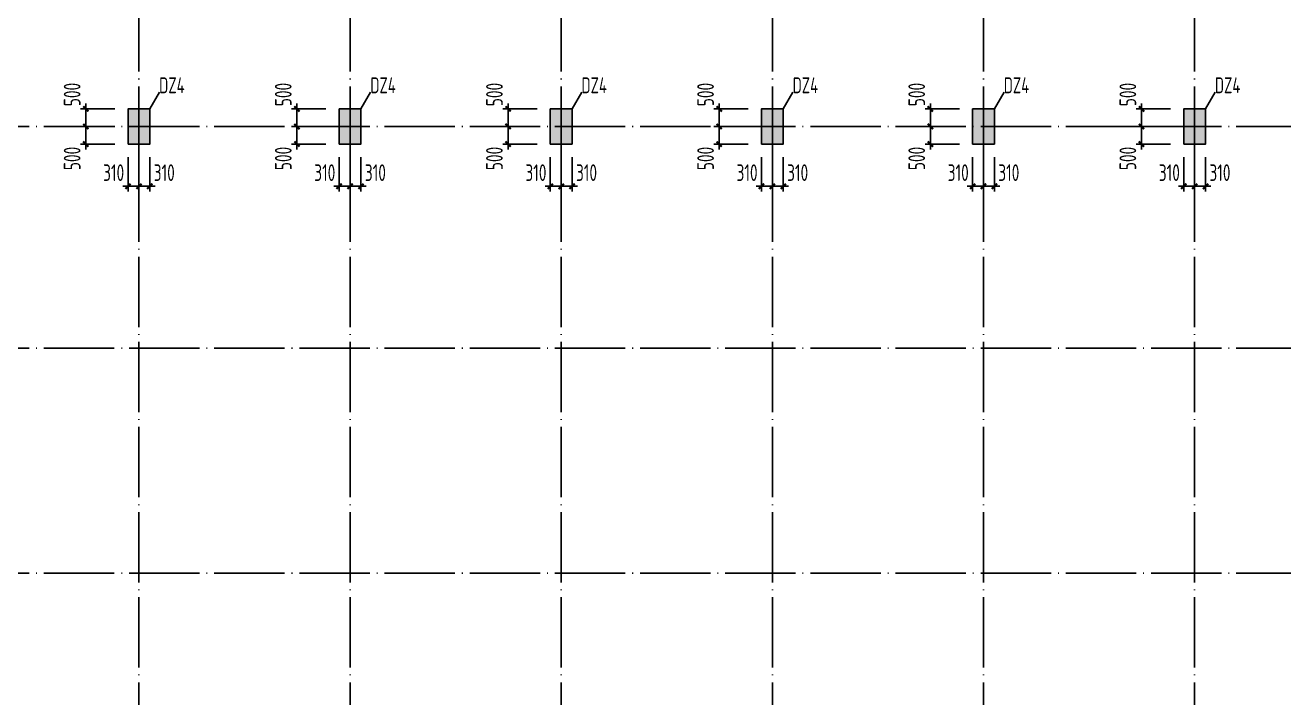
# Model space of a CAD drawing. Extents: x 2303022 to 2899168, y 17226141 to 18257813.
# Drawn here: x 2424074 to 2459841, y 18001556 to 18020676 of the extents above; entities that cross this region are included whole.
import ezdxf
from ezdxf.enums import TextEntityAlignment as Align

# ---------------------------------------------------------------- set-up
doc = ezdxf.new("R2010")
doc.units = 0
doc.header["$LTSCALE"] = 1000
doc.header["$MEASUREMENT"] = 0
doc.linetypes.add('DOTE', pattern=[2.42, 2, -0.2, 0.02, -0.2])
doc.layers.get('Defpoints').update_dxf_attribs({"color": 250})
for name, color, linetype in [('COLU', 253, 'Continuous'), ('COLU_DIM', 3, 'Continuous'), ('COLU_HATCH', 251, 'Continuous'), ('DOTE', 1, 'DOTE'), ('STAIR', 4, 'Continuous')]:
    doc.layers.add(name, color=color, linetype=linetype)
doc.styles.add('TSSD_Dimension', font='Tssdeng.shx', dxfattribs={"width": 0.7, "bigfont": 'hztxt.shx'})
doc.styles.add('TSSD_REIN', font='tssdeng.shx', dxfattribs={"width": 0.7, "bigfont": 'tssdchn.shx'})
doc.dimstyles.new('TSSD_150_150', dxfattribs={"dimtxt": 475, "dimasz": 150, "dimexe": 150, "dimexo": 375, "dimgap": 150, "dimtad": 1, "dimdec": 0, "dimzin": 0, "dimdsep": 46, "dimtxsty": 'TSSD_Dimension', "dimblk": 'ARCHTICK', "dimcen": 0, "dimdle": 150, "dimclrt": 7, "dimadec": 0, "dimazin": 0, "dimtfac": 1, "dimtdec": 0, "dimtix": 1, "dimtmove": 2, "dimatfit": 3, "dimfxl": 0, "dimtolj": 1, "dimtzin": 0, "dimarcsym": 0})

# ---------------------------------------------------------------- blocks, each defined once
blk = doc.blocks.new('_ArchTick')
at = {"color": 0, "linetype": 'ByBlock', "const_width": 0.4}
blk.add_lwpolyline([(-0.5, -0.5), (0.5, 0.5)], dxfattribs=at)
blk = doc.blocks.new('*D206')
at = {"layer": 'COLU_DIM', "color": 0, "lineweight": -2}
for p, q in [((2427307, 18016921), (2427307, 18015946)), ((2427617, 18016921), (2427617, 18015946)), ((2427767, 18016096), (2427157, 18016096))]:
    blk.add_line(p, q, dxfattribs=at)
at = {"layer": 'Defpoints', "color": 0}
for p in [(2427307, 18017296), (2427617, 18017296), (2427307, 18016096)]:
    blk.add_point(p, dxfattribs=at)
at = {"layer": 'COLU_DIM', "color": 0, "lineweight": -2, "xscale": 150, "yscale": 150, "zscale": 150, "rotation": 180}
blk.add_blockref('_ArchTick', (2427307, 18016096), dxfattribs=at)
at = {"layer": 'COLU_DIM', "color": 0, "lineweight": -2, "xscale": 150, "yscale": 150, "zscale": 150}
blk.add_blockref('_ArchTick', (2427617, 18016096), dxfattribs=at)
at = {"layer": 'COLU_DIM', "color": 7, "insert": (2428026, 18016484), "char_height": 475, "attachment_point": 5, "style": 'TSSD_Dimension'}
blk.add_mtext('\\A1;310', dxfattribs=at)
blk = doc.blocks.new('*D207')
at = {"layer": 'COLU_DIM', "color": 0, "lineweight": -2}
for p, q in [((2426997, 18016921), (2426997, 18015946)), ((2427307, 18016921), (2427307, 18015946)), ((2427457, 18016096), (2426847, 18016096))]:
    blk.add_line(p, q, dxfattribs=at)
at = {"layer": 'Defpoints', "color": 0}
for p in [(2426997, 18017296), (2427307, 18017296), (2426997, 18016096)]:
    blk.add_point(p, dxfattribs=at)
at = {"layer": 'COLU_DIM', "color": 0, "lineweight": -2, "xscale": 150, "yscale": 150, "zscale": 150, "rotation": 180}
blk.add_blockref('_ArchTick', (2426997, 18016096), dxfattribs=at)
at = {"layer": 'COLU_DIM', "color": 0, "lineweight": -2, "xscale": 150, "yscale": 150, "zscale": 150}
blk.add_blockref('_ArchTick', (2427307, 18016096), dxfattribs=at)
at = {"layer": 'COLU_DIM', "color": 7, "insert": (2426588, 18016484), "char_height": 475, "attachment_point": 5, "style": 'TSSD_Dimension'}
blk.add_mtext('\\A1;310', dxfattribs=at)
blk = doc.blocks.new('*D208')
at = {"layer": 'COLU_DIM', "color": 0, "lineweight": -2}
for p, q in [((2426622, 18017796), (2425647, 18017796)), ((2425797, 18017146), (2425797, 18017946)), ((2426622, 18017296), (2425647, 18017296))]:
    blk.add_line(p, q, dxfattribs=at)
at = {"layer": 'Defpoints', "color": 0}
for p in [(2425797, 18017796), (2426997, 18017796), (2426997, 18017296)]:
    blk.add_point(p, dxfattribs=at)
at = {"layer": 'COLU_DIM', "color": 0, "lineweight": -2, "xscale": 150, "yscale": 150, "zscale": 150}
for p, rotation in [((2425797, 18017796), 90), ((2425797, 18017296), 270)]:
    blk.add_blockref('_ArchTick', p, dxfattribs=dict(at, rotation=rotation))
at = {"layer": 'COLU_DIM', "color": 7, "insert": (2425409, 18016887), "char_height": 475, "attachment_point": 5, "rotation": 90, "style": 'TSSD_Dimension'}
blk.add_mtext('\\A1;500', dxfattribs=at)
blk = doc.blocks.new('*D209')
at = {"layer": 'COLU_DIM', "color": 0, "lineweight": -2}
for p, q in [((2425797, 18017646), (2425797, 18018446)), ((2426622, 18018296), (2425647, 18018296)), ((2426622, 18017796), (2425647, 18017796))]:
    blk.add_line(p, q, dxfattribs=at)
at = {"layer": 'Defpoints', "color": 0}
for p in [(2425797, 18018296), (2426997, 18018296), (2426997, 18017796)]:
    blk.add_point(p, dxfattribs=at)
at = {"layer": 'COLU_DIM', "color": 0, "lineweight": -2, "xscale": 150, "yscale": 150, "zscale": 150}
for p, rotation in [((2425797, 18018296), 90), ((2425797, 18017796), 270)]:
    blk.add_blockref('_ArchTick', p, dxfattribs=dict(at, rotation=rotation))
at = {"layer": 'COLU_DIM', "color": 7, "insert": (2425409, 18018705), "char_height": 475, "attachment_point": 5, "rotation": 90, "style": 'TSSD_Dimension'}
blk.add_mtext('\\A1;500', dxfattribs=at)
blk = doc.blocks.new('*D222')
at = {"layer": 'COLU_DIM', "color": 0, "lineweight": -2}
for p, q in [((2433307, 18016921), (2433307, 18015946)), ((2433617, 18016921), (2433617, 18015946)), ((2433767, 18016096), (2433157, 18016096))]:
    blk.add_line(p, q, dxfattribs=at)
at = {"layer": 'Defpoints', "color": 0}
for p in [(2433307, 18017296), (2433617, 18017296), (2433307, 18016096)]:
    blk.add_point(p, dxfattribs=at)
at = {"layer": 'COLU_DIM', "color": 0, "lineweight": -2, "xscale": 150, "yscale": 150, "zscale": 150, "rotation": 180}
blk.add_blockref('_ArchTick', (2433307, 18016096), dxfattribs=at)
at = {"layer": 'COLU_DIM', "color": 0, "lineweight": -2, "xscale": 150, "yscale": 150, "zscale": 150}
blk.add_blockref('_ArchTick', (2433617, 18016096), dxfattribs=at)
at = {"layer": 'COLU_DIM', "color": 7, "insert": (2434026, 18016484), "char_height": 475, "attachment_point": 5, "style": 'TSSD_Dimension'}
blk.add_mtext('\\A1;310', dxfattribs=at)
blk = doc.blocks.new('*D223')
at = {"layer": 'COLU_DIM', "color": 0, "lineweight": -2}
for p, q in [((2432997, 18016921), (2432997, 18015946)), ((2433307, 18016921), (2433307, 18015946)), ((2433457, 18016096), (2432847, 18016096))]:
    blk.add_line(p, q, dxfattribs=at)
at = {"layer": 'Defpoints', "color": 0}
for p in [(2432997, 18017296), (2433307, 18017296), (2432997, 18016096)]:
    blk.add_point(p, dxfattribs=at)
at = {"layer": 'COLU_DIM', "color": 0, "lineweight": -2, "xscale": 150, "yscale": 150, "zscale": 150, "rotation": 180}
blk.add_blockref('_ArchTick', (2432997, 18016096), dxfattribs=at)
at = {"layer": 'COLU_DIM', "color": 0, "lineweight": -2, "xscale": 150, "yscale": 150, "zscale": 150}
blk.add_blockref('_ArchTick', (2433307, 18016096), dxfattribs=at)
at = {"layer": 'COLU_DIM', "color": 7, "insert": (2432588, 18016484), "char_height": 475, "attachment_point": 5, "style": 'TSSD_Dimension'}
blk.add_mtext('\\A1;310', dxfattribs=at)
blk = doc.blocks.new('*D224')
at = {"layer": 'COLU_DIM', "color": 0, "lineweight": -2}
for p, q in [((2432622, 18017796), (2431647, 18017796)), ((2431797, 18017146), (2431797, 18017946)), ((2432622, 18017296), (2431647, 18017296))]:
    blk.add_line(p, q, dxfattribs=at)
at = {"layer": 'Defpoints', "color": 0}
for p in [(2431797, 18017796), (2432997, 18017796), (2432997, 18017296)]:
    blk.add_point(p, dxfattribs=at)
at = {"layer": 'COLU_DIM', "color": 0, "lineweight": -2, "xscale": 150, "yscale": 150, "zscale": 150}
for p, rotation in [((2431797, 18017796), 90), ((2431797, 18017296), 270)]:
    blk.add_blockref('_ArchTick', p, dxfattribs=dict(at, rotation=rotation))
at = {"layer": 'COLU_DIM', "color": 7, "insert": (2431409, 18016887), "char_height": 475, "attachment_point": 5, "rotation": 90, "style": 'TSSD_Dimension'}
blk.add_mtext('\\A1;500', dxfattribs=at)
blk = doc.blocks.new('*D225')
at = {"layer": 'COLU_DIM', "color": 0, "lineweight": -2}
for p, q in [((2431797, 18017646), (2431797, 18018446)), ((2432622, 18018296), (2431647, 18018296)), ((2432622, 18017796), (2431647, 18017796))]:
    blk.add_line(p, q, dxfattribs=at)
at = {"layer": 'Defpoints', "color": 0}
for p in [(2431797, 18018296), (2432997, 18018296), (2432997, 18017796)]:
    blk.add_point(p, dxfattribs=at)
at = {"layer": 'COLU_DIM', "color": 0, "lineweight": -2, "xscale": 150, "yscale": 150, "zscale": 150}
for p, rotation in [((2431797, 18018296), 90), ((2431797, 18017796), 270)]:
    blk.add_blockref('_ArchTick', p, dxfattribs=dict(at, rotation=rotation))
at = {"layer": 'COLU_DIM', "color": 7, "insert": (2431409, 18018705), "char_height": 475, "attachment_point": 5, "rotation": 90, "style": 'TSSD_Dimension'}
blk.add_mtext('\\A1;500', dxfattribs=at)
blk = doc.blocks.new('*D226')
at = {"layer": 'COLU_DIM', "color": 0, "lineweight": -2}
for p, q in [((2439307, 18016921), (2439307, 18015946)), ((2439617, 18016921), (2439617, 18015946)), ((2439767, 18016096), (2439157, 18016096))]:
    blk.add_line(p, q, dxfattribs=at)
at = {"layer": 'Defpoints', "color": 0}
for p in [(2439307, 18017296), (2439617, 18017296), (2439307, 18016096)]:
    blk.add_point(p, dxfattribs=at)
at = {"layer": 'COLU_DIM', "color": 0, "lineweight": -2, "xscale": 150, "yscale": 150, "zscale": 150, "rotation": 180}
blk.add_blockref('_ArchTick', (2439307, 18016096), dxfattribs=at)
at = {"layer": 'COLU_DIM', "color": 0, "lineweight": -2, "xscale": 150, "yscale": 150, "zscale": 150}
blk.add_blockref('_ArchTick', (2439617, 18016096), dxfattribs=at)
at = {"layer": 'COLU_DIM', "color": 7, "insert": (2440026, 18016484), "char_height": 475, "attachment_point": 5, "style": 'TSSD_Dimension'}
blk.add_mtext('\\A1;310', dxfattribs=at)
blk = doc.blocks.new('*D227')
at = {"layer": 'COLU_DIM', "color": 0, "lineweight": -2}
for p, q in [((2438997, 18016921), (2438997, 18015946)), ((2439307, 18016921), (2439307, 18015946)), ((2439457, 18016096), (2438847, 18016096))]:
    blk.add_line(p, q, dxfattribs=at)
at = {"layer": 'Defpoints', "color": 0}
for p in [(2438997, 18017296), (2439307, 18017296), (2438997, 18016096)]:
    blk.add_point(p, dxfattribs=at)
at = {"layer": 'COLU_DIM', "color": 0, "lineweight": -2, "xscale": 150, "yscale": 150, "zscale": 150, "rotation": 180}
blk.add_blockref('_ArchTick', (2438997, 18016096), dxfattribs=at)
at = {"layer": 'COLU_DIM', "color": 0, "lineweight": -2, "xscale": 150, "yscale": 150, "zscale": 150}
blk.add_blockref('_ArchTick', (2439307, 18016096), dxfattribs=at)
at = {"layer": 'COLU_DIM', "color": 7, "insert": (2438588, 18016484), "char_height": 475, "attachment_point": 5, "style": 'TSSD_Dimension'}
blk.add_mtext('\\A1;310', dxfattribs=at)
blk = doc.blocks.new('*D228')
at = {"layer": 'COLU_DIM', "color": 0, "lineweight": -2}
for p, q in [((2438622, 18017796), (2437647, 18017796)), ((2437797, 18017146), (2437797, 18017946)), ((2438622, 18017296), (2437647, 18017296))]:
    blk.add_line(p, q, dxfattribs=at)
at = {"layer": 'Defpoints', "color": 0}
for p in [(2437797, 18017796), (2438997, 18017796), (2438997, 18017296)]:
    blk.add_point(p, dxfattribs=at)
at = {"layer": 'COLU_DIM', "color": 0, "lineweight": -2, "xscale": 150, "yscale": 150, "zscale": 150}
for p, rotation in [((2437797, 18017796), 90), ((2437797, 18017296), 270)]:
    blk.add_blockref('_ArchTick', p, dxfattribs=dict(at, rotation=rotation))
at = {"layer": 'COLU_DIM', "color": 7, "insert": (2437409, 18016887), "char_height": 475, "attachment_point": 5, "rotation": 90, "style": 'TSSD_Dimension'}
blk.add_mtext('\\A1;500', dxfattribs=at)
blk = doc.blocks.new('*D217')
at = {"layer": 'COLU_DIM', "color": 0, "lineweight": -2}
for p, q in [((2437797, 18017646), (2437797, 18018446)), ((2438622, 18018296), (2437647, 18018296)), ((2438622, 18017796), (2437647, 18017796))]:
    blk.add_line(p, q, dxfattribs=at)
at = {"layer": 'Defpoints', "color": 0}
for p in [(2437797, 18018296), (2438997, 18018296), (2438997, 18017796)]:
    blk.add_point(p, dxfattribs=at)
at = {"layer": 'COLU_DIM', "color": 0, "lineweight": -2, "xscale": 150, "yscale": 150, "zscale": 150}
for p, rotation in [((2437797, 18018296), 90), ((2437797, 18017796), 270)]:
    blk.add_blockref('_ArchTick', p, dxfattribs=dict(at, rotation=rotation))
at = {"layer": 'COLU_DIM', "color": 7, "insert": (2437409, 18018705), "char_height": 475, "attachment_point": 5, "rotation": 90, "style": 'TSSD_Dimension'}
blk.add_mtext('\\A1;500', dxfattribs=at)
blk = doc.blocks.new('*D218')
at = {"layer": 'COLU_DIM', "color": 0, "lineweight": -2}
for p, q in [((2445307, 18016921), (2445307, 18015946)), ((2445617, 18016921), (2445617, 18015946)), ((2445767, 18016096), (2445157, 18016096))]:
    blk.add_line(p, q, dxfattribs=at)
at = {"layer": 'Defpoints', "color": 0}
for p in [(2445307, 18017296), (2445617, 18017296), (2445307, 18016096)]:
    blk.add_point(p, dxfattribs=at)
at = {"layer": 'COLU_DIM', "color": 0, "lineweight": -2, "xscale": 150, "yscale": 150, "zscale": 150, "rotation": 180}
blk.add_blockref('_ArchTick', (2445307, 18016096), dxfattribs=at)
at = {"layer": 'COLU_DIM', "color": 0, "lineweight": -2, "xscale": 150, "yscale": 150, "zscale": 150}
blk.add_blockref('_ArchTick', (2445617, 18016096), dxfattribs=at)
at = {"layer": 'COLU_DIM', "color": 7, "insert": (2446026, 18016484), "char_height": 475, "attachment_point": 5, "style": 'TSSD_Dimension'}
blk.add_mtext('\\A1;310', dxfattribs=at)
blk = doc.blocks.new('*D219')
at = {"layer": 'COLU_DIM', "color": 0, "lineweight": -2}
for p, q in [((2444997, 18016921), (2444997, 18015946)), ((2445307, 18016921), (2445307, 18015946)), ((2445457, 18016096), (2444847, 18016096))]:
    blk.add_line(p, q, dxfattribs=at)
at = {"layer": 'Defpoints', "color": 0}
for p in [(2444997, 18017296), (2445307, 18017296), (2444997, 18016096)]:
    blk.add_point(p, dxfattribs=at)
at = {"layer": 'COLU_DIM', "color": 0, "lineweight": -2, "xscale": 150, "yscale": 150, "zscale": 150, "rotation": 180}
blk.add_blockref('_ArchTick', (2444997, 18016096), dxfattribs=at)
at = {"layer": 'COLU_DIM', "color": 0, "lineweight": -2, "xscale": 150, "yscale": 150, "zscale": 150}
blk.add_blockref('_ArchTick', (2445307, 18016096), dxfattribs=at)
at = {"layer": 'COLU_DIM', "color": 7, "insert": (2444588, 18016484), "char_height": 475, "attachment_point": 5, "style": 'TSSD_Dimension'}
blk.add_mtext('\\A1;310', dxfattribs=at)
blk = doc.blocks.new('*D220')
at = {"layer": 'COLU_DIM', "color": 0, "lineweight": -2}
for p, q in [((2444622, 18017796), (2443647, 18017796)), ((2443797, 18017146), (2443797, 18017946)), ((2444622, 18017296), (2443647, 18017296))]:
    blk.add_line(p, q, dxfattribs=at)
at = {"layer": 'Defpoints', "color": 0}
for p in [(2443797, 18017796), (2444997, 18017796), (2444997, 18017296)]:
    blk.add_point(p, dxfattribs=at)
at = {"layer": 'COLU_DIM', "color": 0, "lineweight": -2, "xscale": 150, "yscale": 150, "zscale": 150}
for p, rotation in [((2443797, 18017796), 90), ((2443797, 18017296), 270)]:
    blk.add_blockref('_ArchTick', p, dxfattribs=dict(at, rotation=rotation))
at = {"layer": 'COLU_DIM', "color": 7, "insert": (2443409, 18016887), "char_height": 475, "attachment_point": 5, "rotation": 90, "style": 'TSSD_Dimension'}
blk.add_mtext('\\A1;500', dxfattribs=at)
blk = doc.blocks.new('*D221')
at = {"layer": 'COLU_DIM', "color": 0, "lineweight": -2}
for p, q in [((2443797, 18017646), (2443797, 18018446)), ((2444622, 18018296), (2443647, 18018296)), ((2444622, 18017796), (2443647, 18017796))]:
    blk.add_line(p, q, dxfattribs=at)
at = {"layer": 'Defpoints', "color": 0}
for p in [(2443797, 18018296), (2444997, 18018296), (2444997, 18017796)]:
    blk.add_point(p, dxfattribs=at)
at = {"layer": 'COLU_DIM', "color": 0, "lineweight": -2, "xscale": 150, "yscale": 150, "zscale": 150}
for p, rotation in [((2443797, 18018296), 90), ((2443797, 18017796), 270)]:
    blk.add_blockref('_ArchTick', p, dxfattribs=dict(at, rotation=rotation))
at = {"layer": 'COLU_DIM', "color": 7, "insert": (2443409, 18018705), "char_height": 475, "attachment_point": 5, "rotation": 90, "style": 'TSSD_Dimension'}
blk.add_mtext('\\A1;500', dxfattribs=at)
blk = doc.blocks.new('*D234')
at = {"layer": 'COLU_DIM', "color": 0, "lineweight": -2}
for p, q in [((2451307, 18016921), (2451307, 18015946)), ((2451617, 18016921), (2451617, 18015946)), ((2451767, 18016096), (2451157, 18016096))]:
    blk.add_line(p, q, dxfattribs=at)
at = {"layer": 'Defpoints', "color": 0}
for p in [(2451307, 18017296), (2451617, 18017296), (2451307, 18016096)]:
    blk.add_point(p, dxfattribs=at)
at = {"layer": 'COLU_DIM', "color": 0, "lineweight": -2, "xscale": 150, "yscale": 150, "zscale": 150, "rotation": 180}
blk.add_blockref('_ArchTick', (2451307, 18016096), dxfattribs=at)
at = {"layer": 'COLU_DIM', "color": 0, "lineweight": -2, "xscale": 150, "yscale": 150, "zscale": 150}
blk.add_blockref('_ArchTick', (2451617, 18016096), dxfattribs=at)
at = {"layer": 'COLU_DIM', "color": 7, "insert": (2452026, 18016484), "char_height": 475, "attachment_point": 5, "style": 'TSSD_Dimension'}
blk.add_mtext('\\A1;310', dxfattribs=at)
blk = doc.blocks.new('*D235')
at = {"layer": 'COLU_DIM', "color": 0, "lineweight": -2}
for p, q in [((2450997, 18016921), (2450997, 18015946)), ((2451307, 18016921), (2451307, 18015946)), ((2451457, 18016096), (2450847, 18016096))]:
    blk.add_line(p, q, dxfattribs=at)
at = {"layer": 'Defpoints', "color": 0}
for p in [(2450997, 18017296), (2451307, 18017296), (2450997, 18016096)]:
    blk.add_point(p, dxfattribs=at)
at = {"layer": 'COLU_DIM', "color": 0, "lineweight": -2, "xscale": 150, "yscale": 150, "zscale": 150, "rotation": 180}
blk.add_blockref('_ArchTick', (2450997, 18016096), dxfattribs=at)
at = {"layer": 'COLU_DIM', "color": 0, "lineweight": -2, "xscale": 150, "yscale": 150, "zscale": 150}
blk.add_blockref('_ArchTick', (2451307, 18016096), dxfattribs=at)
at = {"layer": 'COLU_DIM', "color": 7, "insert": (2450588, 18016484), "char_height": 475, "attachment_point": 5, "style": 'TSSD_Dimension'}
blk.add_mtext('\\A1;310', dxfattribs=at)
blk = doc.blocks.new('*D236')
at = {"layer": 'COLU_DIM', "color": 0, "lineweight": -2}
for p, q in [((2450622, 18017796), (2449647, 18017796)), ((2449797, 18017146), (2449797, 18017946)), ((2450622, 18017296), (2449647, 18017296))]:
    blk.add_line(p, q, dxfattribs=at)
at = {"layer": 'Defpoints', "color": 0}
for p in [(2449797, 18017796), (2450997, 18017796), (2450997, 18017296)]:
    blk.add_point(p, dxfattribs=at)
at = {"layer": 'COLU_DIM', "color": 0, "lineweight": -2, "xscale": 150, "yscale": 150, "zscale": 150}
for p, rotation in [((2449797, 18017796), 90), ((2449797, 18017296), 270)]:
    blk.add_blockref('_ArchTick', p, dxfattribs=dict(at, rotation=rotation))
at = {"layer": 'COLU_DIM', "color": 7, "insert": (2449409, 18016887), "char_height": 475, "attachment_point": 5, "rotation": 90, "style": 'TSSD_Dimension'}
blk.add_mtext('\\A1;500', dxfattribs=at)
blk = doc.blocks.new('*D237')
at = {"layer": 'COLU_DIM', "color": 0, "lineweight": -2}
for p, q in [((2449797, 18017646), (2449797, 18018446)), ((2450622, 18018296), (2449647, 18018296)), ((2450622, 18017796), (2449647, 18017796))]:
    blk.add_line(p, q, dxfattribs=at)
at = {"layer": 'Defpoints', "color": 0}
for p in [(2449797, 18018296), (2450997, 18018296), (2450997, 18017796)]:
    blk.add_point(p, dxfattribs=at)
at = {"layer": 'COLU_DIM', "color": 0, "lineweight": -2, "xscale": 150, "yscale": 150, "zscale": 150}
for p, rotation in [((2449797, 18018296), 90), ((2449797, 18017796), 270)]:
    blk.add_blockref('_ArchTick', p, dxfattribs=dict(at, rotation=rotation))
at = {"layer": 'COLU_DIM', "color": 7, "insert": (2449409, 18018705), "char_height": 475, "attachment_point": 5, "rotation": 90, "style": 'TSSD_Dimension'}
blk.add_mtext('\\A1;500', dxfattribs=at)
blk = doc.blocks.new('*D238')
at = {"layer": 'COLU_DIM', "color": 0, "lineweight": -2}
for p, q in [((2457307, 18016921), (2457307, 18015946)), ((2457617, 18016921), (2457617, 18015946)), ((2457767, 18016096), (2457157, 18016096))]:
    blk.add_line(p, q, dxfattribs=at)
at = {"layer": 'Defpoints', "color": 0}
for p in [(2457307, 18017296), (2457617, 18017296), (2457307, 18016096)]:
    blk.add_point(p, dxfattribs=at)
at = {"layer": 'COLU_DIM', "color": 0, "lineweight": -2, "xscale": 150, "yscale": 150, "zscale": 150, "rotation": 180}
blk.add_blockref('_ArchTick', (2457307, 18016096), dxfattribs=at)
at = {"layer": 'COLU_DIM', "color": 0, "lineweight": -2, "xscale": 150, "yscale": 150, "zscale": 150}
blk.add_blockref('_ArchTick', (2457617, 18016096), dxfattribs=at)
at = {"layer": 'COLU_DIM', "color": 7, "insert": (2458026, 18016484), "char_height": 475, "attachment_point": 5, "style": 'TSSD_Dimension'}
blk.add_mtext('\\A1;310', dxfattribs=at)
blk = doc.blocks.new('*D239')
at = {"layer": 'COLU_DIM', "color": 0, "lineweight": -2}
for p, q in [((2456997, 18016921), (2456997, 18015946)), ((2457307, 18016921), (2457307, 18015946)), ((2457457, 18016096), (2456847, 18016096))]:
    blk.add_line(p, q, dxfattribs=at)
at = {"layer": 'Defpoints', "color": 0}
for p in [(2456997, 18017296), (2457307, 18017296), (2456997, 18016096)]:
    blk.add_point(p, dxfattribs=at)
at = {"layer": 'COLU_DIM', "color": 0, "lineweight": -2, "xscale": 150, "yscale": 150, "zscale": 150, "rotation": 180}
blk.add_blockref('_ArchTick', (2456997, 18016096), dxfattribs=at)
at = {"layer": 'COLU_DIM', "color": 0, "lineweight": -2, "xscale": 150, "yscale": 150, "zscale": 150}
blk.add_blockref('_ArchTick', (2457307, 18016096), dxfattribs=at)
at = {"layer": 'COLU_DIM', "color": 7, "insert": (2456588, 18016484), "char_height": 475, "attachment_point": 5, "style": 'TSSD_Dimension'}
blk.add_mtext('\\A1;310', dxfattribs=at)
blk = doc.blocks.new('*D240')
at = {"layer": 'COLU_DIM', "color": 0, "lineweight": -2}
for p, q in [((2456622, 18017796), (2455647, 18017796)), ((2455797, 18017146), (2455797, 18017946)), ((2456622, 18017296), (2455647, 18017296))]:
    blk.add_line(p, q, dxfattribs=at)
at = {"layer": 'Defpoints', "color": 0}
for p in [(2455797, 18017796), (2456997, 18017796), (2456997, 18017296)]:
    blk.add_point(p, dxfattribs=at)
at = {"layer": 'COLU_DIM', "color": 0, "lineweight": -2, "xscale": 150, "yscale": 150, "zscale": 150}
for p, rotation in [((2455797, 18017796), 90), ((2455797, 18017296), 270)]:
    blk.add_blockref('_ArchTick', p, dxfattribs=dict(at, rotation=rotation))
at = {"layer": 'COLU_DIM', "color": 7, "insert": (2455409, 18016887), "char_height": 475, "attachment_point": 5, "rotation": 90, "style": 'TSSD_Dimension'}
blk.add_mtext('\\A1;500', dxfattribs=at)
blk = doc.blocks.new('*D229')
at = {"layer": 'COLU_DIM', "color": 0, "lineweight": -2}
for p, q in [((2455797, 18017646), (2455797, 18018446)), ((2456622, 18018296), (2455647, 18018296)), ((2456622, 18017796), (2455647, 18017796))]:
    blk.add_line(p, q, dxfattribs=at)
at = {"layer": 'Defpoints', "color": 0}
for p in [(2455797, 18018296), (2456997, 18018296), (2456997, 18017796)]:
    blk.add_point(p, dxfattribs=at)
at = {"layer": 'COLU_DIM', "color": 0, "lineweight": -2, "xscale": 150, "yscale": 150, "zscale": 150}
for p, rotation in [((2455797, 18018296), 90), ((2455797, 18017796), 270)]:
    blk.add_blockref('_ArchTick', p, dxfattribs=dict(at, rotation=rotation))
at = {"layer": 'COLU_DIM', "color": 7, "insert": (2455409, 18018705), "char_height": 475, "attachment_point": 5, "rotation": 90, "style": 'TSSD_Dimension'}
blk.add_mtext('\\A1;500', dxfattribs=at)

msp = doc.modelspace()

# ---------------------------------------------------------------- hatches: boundary and pattern name
at = {"layer": 'COLU_HATCH'}
for points in [[(2426997, 18017296.1), (2426997, 18018296.1), (2427617, 18018296.1), (2427617, 18017296.1)], [(2432997, 18017296.1), (2432997, 18018296.1), (2433617, 18018296.1), (2433617, 18017296.1)], [(2438997, 18017296.1), (2438997, 18018296.1), (2439617, 18018296.1), (2439617, 18017296.1)], [(2444997, 18017296.1), (2444997, 18018296.1), (2445617, 18018296.1), (2445617, 18017296.1)], [(2450997, 18017296.1), (2450997, 18018296.1), (2451617, 18018296.1), (2451617, 18017296.1)], [(2456997, 18017296.1), (2456997, 18018296.1), (2457617, 18018296.1), (2457617, 18017296.1)]]:
    msp.add_hatch(color=256, dxfattribs=at).paths.add_polyline_path(points)

# ---------------------------------------------------------------- linework, layer by layer
at = {"layer": 'COLU'}
for points in [[(2426997, 18017296.1), (2426997, 18018296.1), (2427617, 18018296.1), (2427617, 18017296.1)], [(2432997, 18017296.1), (2432997, 18018296.1), (2433617, 18018296.1), (2433617, 18017296.1)], [(2438997, 18017296.1), (2438997, 18018296.1), (2439617, 18018296.1), (2439617, 18017296.1)], [(2444997, 18017296.1), (2444997, 18018296.1), (2445617, 18018296.1), (2445617, 18017296.1)], [(2450997, 18017296.1), (2450997, 18018296.1), (2451617, 18018296.1), (2451617, 18017296.1)], [(2456997, 18017296.1), (2456997, 18018296.1), (2457617, 18018296.1), (2457617, 18017296.1)]]:
    msp.add_lwpolyline(points, close=True, dxfattribs=at)
at = {"layer": 'DOTE'}
for p, q in [((2427307, 17975796.1), (2427307, 18039796.1)), ((2433307, 17975796.1), (2433307, 18039796.1)), ((2439307, 17975796.1), (2439307, 18039796.1)), ((2445307, 17975796.1), (2445307, 18039796.1)), ((2451307, 17975796.1), (2451307, 18039796.1)), ((2457307, 17975796.1), (2457307, 18039796.1)), ((2388307, 18017796.1), (2502307, 18017796.1)), ((2388307, 18011496.1), (2502307, 18011496.1)), ((2388307, 18005096.1), (2502307, 18005096.1))]:
    msp.add_line(p, q, dxfattribs=at)
at = {"layer": 'STAIR'}
for p, q in [((2427617, 18018296.1), (2427890, 18018771.9)), ((2433617, 18018296.1), (2433890, 18018771.9)), ((2439617, 18018296.1), (2439890, 18018771.9)), ((2445617, 18018296.1), (2445890, 18018771.9)), ((2451617, 18018296.1), (2451890, 18018771.9)), ((2457617, 18018296.1), (2457890, 18018771.9))]:
    msp.add_line(p, q, dxfattribs=at)

# ---------------------------------------------------------------- texts
at = {"layer": 'STAIR', "style": 'TSSD_REIN', "width": 0.7}
for p in [(2428605.7, 18018742.7), (2434605.7, 18018742.7), (2440605.7, 18018742.7), (2446605.7, 18018742.7), (2452605.7, 18018742.7), (2458605.7, 18018742.7)]:
    msp.add_text('DZ4', height=450, dxfattribs=at).set_placement(p, align=Align.RIGHT)

# ---------------------------------------------------------------- dimensions: what is measured, and where the dimension line sits
at = {"layer": 'COLU_DIM'}
for base, p1, p2, angle, picture, middle in [((2425797, 18018296.1), (2426997, 18017796.1), (2426997, 18018296.1), 90, '*D209', (2425409.5, 18018704.7)), ((2431797, 18018296.1), (2432997, 18017796.1), (2432997, 18018296.1), 90, '*D225', (2431409.5, 18018704.7)), ((2437797, 18018296.1), (2438997, 18017796.1), (2438997, 18018296.1), 90, '*D217', (2437409.5, 18018704.7)), ((2443797, 18018296.1), (2444997, 18017796.1), (2444997, 18018296.1), 90, '*D221', (2443409.5, 18018704.7)), ((2449797, 18018296.1), (2450997, 18017796.1), (2450997, 18018296.1), 90, '*D237', (2449409.5, 18018704.7)), ((2455797, 18018296.1), (2456997, 18017796.1), (2456997, 18018296.1), 90, '*D229', (2455409.5, 18018704.7)), ((2425797, 18017796.1), (2426997, 18017296.1), (2426997, 18017796.1), 90, '*D208', (2425409.5, 18016887.4)), ((2431797, 18017796.1), (2432997, 18017296.1), (2432997, 18017796.1), 90, '*D224', (2431409.5, 18016887.4)), ((2437797, 18017796.1), (2438997, 18017296.1), (2438997, 18017796.1), 90, '*D228', (2437409.5, 18016887.4)), ((2443797, 18017796.1), (2444997, 18017296.1), (2444997, 18017796.1), 90, '*D220', (2443409.5, 18016887.4)), ((2449797, 18017796.1), (2450997, 18017296.1), (2450997, 18017796.1), 90, '*D236', (2449409.5, 18016887.4)), ((2455797, 18017796.1), (2456997, 18017296.1), (2456997, 18017796.1), 90, '*D240', (2455409.5, 18016887.4)), ((2426997, 18016096.1), (2427307, 18017296.1), (2426997, 18017296.1), 180, '*D207', (2426588.3, 18016483.6)), ((2427307, 18016096.1), (2427617, 18017296.1), (2427307, 18017296.1), 180, '*D206', (2428025.6, 18016483.6)), ((2432997, 18016096.1), (2433307, 18017296.1), (2432997, 18017296.1), 180, '*D223', (2432588.3, 18016483.6)), ((2433307, 18016096.1), (2433617, 18017296.1), (2433307, 18017296.1), 180, '*D222', (2434025.6, 18016483.6)), ((2438997, 18016096.1), (2439307, 18017296.1), (2438997, 18017296.1), 180, '*D227', (2438588.3, 18016483.6)), ((2439307, 18016096.1), (2439617, 18017296.1), (2439307, 18017296.1), 180, '*D226', (2440025.6, 18016483.6)), ((2444997, 18016096.1), (2445307, 18017296.1), (2444997, 18017296.1), 180, '*D219', (2444588.3, 18016483.6)), ((2445307, 18016096.1), (2445617, 18017296.1), (2445307, 18017296.1), 180, '*D218', (2446025.6, 18016483.6)), ((2450997, 18016096.1), (2451307, 18017296.1), (2450997, 18017296.1), 180, '*D235', (2450588.3, 18016483.6)), ((2451307, 18016096.1), (2451617, 18017296.1), (2451307, 18017296.1), 180, '*D234', (2452025.6, 18016483.6)), ((2456997, 18016096.1), (2457307, 18017296.1), (2456997, 18017296.1), 180, '*D239', (2456588.3, 18016483.6)), ((2457307, 18016096.1), (2457617, 18017296.1), (2457307, 18017296.1), 180, '*D238', (2458025.6, 18016483.6))]:
    dim = msp.add_linear_dim(base=base, p1=p1, p2=p2, angle=angle, dimstyle='TSSD_150_150', dxfattribs=at)
    dim.commit()
    dim.dimension.update_dxf_attribs({"geometry": picture, "text_midpoint": middle, "dimtype": 128})

doc.saveas('drawing.dxf')
